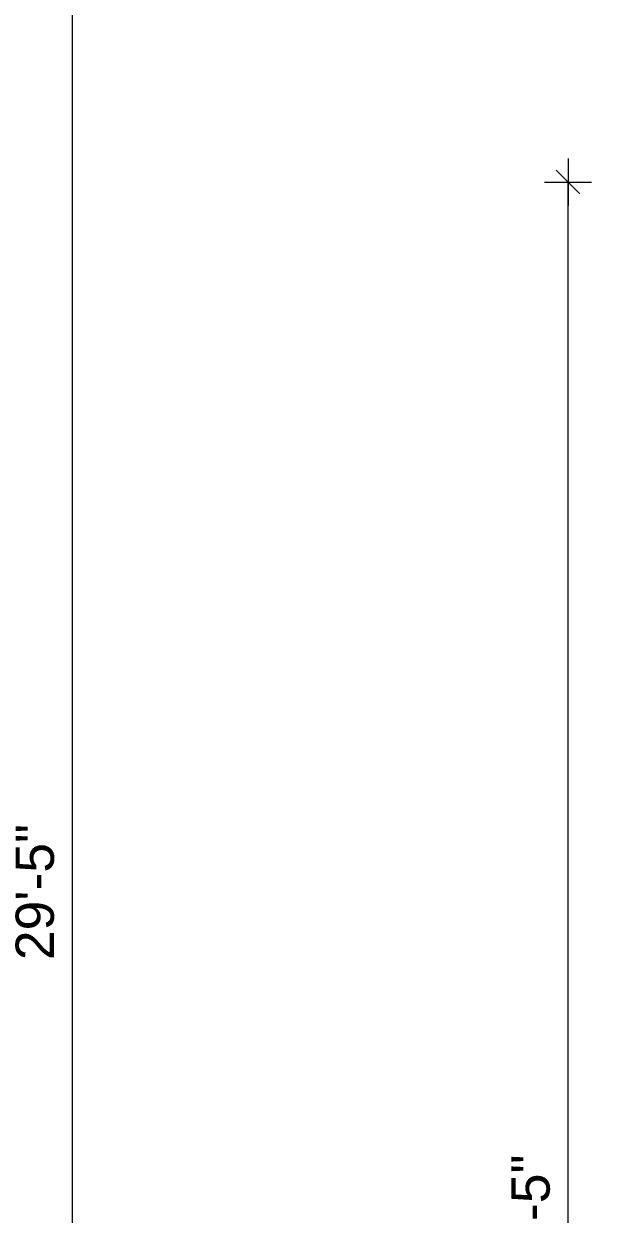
# Model space of a CAD drawing. Header units: inches. Extents: x -14619 to 1971361, y -855114 to -978.
# Drawn here: x -3560.8 to -3461.6, y -7094.6 to -6892.5 of the extents above; entities that cross this region are included whole.
import ezdxf

# ---------------------------------------------------------------- set-up
doc = ezdxf.new("R2010")
doc.units = ezdxf.units.IN
doc.header["$LTSCALE"] = 0.5
doc.header["$MEASUREMENT"] = 0
doc.header["$PDMODE"] = 66
doc.layers.add('DIM', color=180, linetype='Continuous', lineweight=5)
doc.styles.add('arial', font='arial.ttf')
doc.dimstyles.new('1 96', dxfattribs={"dimtxt": 6.5, "dimasz": 4, "dimexe": 0, "dimexo": 0, "dimgap": 3, "dimtad": 1, "dimdec": 0, "dimzin": 11, "dimdsep": 46, "dimlunit": 3, "dimtxsty": 'arial', "dimblk": 'oblique', "dimcen": 4, "dimse1": 1, "dimse2": 1, "dimclrd": 256, "dimclre": 256, "dimclrt": 256, "dimadec": 0, "dimazin": 0, "dimtfac": 1, "dimtdec": 0, "dimtix": 1, "dimtmove": 0, "dimatfit": 3, "dimldrblk": 'Arrow2', "dimfxl": 1, "dimtolj": 1, "dimtzin": 0, "dimlwd": -1, "dimlwe": 9, "dimarcsym": 0})

# ---------------------------------------------------------------- blocks, each defined once
blk = doc.blocks.new('oblique')
at = {"lineweight": 9}
for p, q in [((0, 1), (0, -1)), ((1, 0), (-1, 0)), ((-0.5, -0.5), (0.5, 0.5))]:
    blk.add_line(p, q, dxfattribs=at)
blk = doc.blocks.new('*D1634')
at = {"layer": 'Defpoints', "color": 0, "transparency": 16777216}
for p in [(-3468.43, -6919.36), (-3393.34, -6919.36), (-3393.34, -7272.78)]:
    blk.add_point(p, dxfattribs=at)
at = {"layer": 'DIM', "transparency": 16777216}
blk.add_line((-3468.43, -7272.78), (-3468.43, -6919.36), dxfattribs=at)
at = {"layer": 'DIM', "transparency": 16777216, "xscale": 4, "yscale": 4, "zscale": 4}
for p, rotation in [((-3468.43, -6919.36), 90), ((-3468.43, -7272.78), 270)]:
    blk.add_blockref('oblique', p, dxfattribs=dict(at, rotation=rotation))
at = {"layer": 'DIM', "transparency": 16777216, "insert": (-3474.75, -7096.07), "char_height": 6.5, "attachment_point": 5, "rotation": 90, "style": 'arial'}
blk.add_mtext('\\A1;29\'-5"', dxfattribs=at)
blk = doc.blocks.new('_Oblique')
at = {"color": 0, "linetype": 'ByBlock', "lineweight": -2}
blk.add_line((-0.5, -0.5), (0.5, 0.5), dxfattribs=at)
blk = doc.blocks.new('Arrow2')
for p, q in [((-4.103, 0.747), (-3.084, 0)), ((0, 0), (-4.103, 0.747)), ((-3.084, 0), (-4.103, -0.747)), ((-4.103, -0.747), (0, 0))]:
    blk.add_line(p, q)
blk.add_solid([(-4.103, 0.747), (0, 0), (-3.084, 0), (-4.103, -0.747)])
blk = doc.blocks.new('*D1745')
at = {"layer": 'Defpoints', "color": 0, "transparency": 16777216}
for p in [(-3627.71, -6863.24), (-3627.71, -7216.65), (-3552.62, -7216.65)]:
    blk.add_point(p, dxfattribs=at)
at = {"layer": 'DIM', "transparency": 16777216}
blk.add_line((-3552.62, -6863.24), (-3552.62, -7216.65), dxfattribs=at)
at = {"layer": 'DIM', "transparency": 16777216, "xscale": 4, "yscale": 4, "zscale": 4}
for p, rotation in [((-3552.62, -6863.24), 90), ((-3552.62, -7216.65), 270)]:
    blk.add_blockref('oblique', p, dxfattribs=dict(at, rotation=rotation))
at = {"layer": 'DIM', "transparency": 16777216, "insert": (-3558.93, -7039.94), "char_height": 6.5, "attachment_point": 5, "rotation": 90, "style": 'arial'}
blk.add_mtext('\\A1;29\'-5"', dxfattribs=at)

msp = doc.modelspace()

# ---------------------------------------------------------------- dimensions: what is measured, and where the dimension line sits
at = {"layer": 'DIM'}
for base, p1, p2, angle, picture, middle in [((-3552.62, -7216.65), (-3627.71, -6863.24), (-3627.71, -7216.65), 270, '*D1745', (-3558.93, -7039.94)), ((-3468.43, -6919.36), (-3393.34, -7272.78), (-3393.34, -6919.36), 90, '*D1634', (-3474.75, -7096.07))]:
    dim = msp.add_linear_dim(base=base, p1=p1, p2=p2, angle=angle, dimstyle='1 96', override={"dimtmove": 1}, dxfattribs=at)
    dim.commit()
    dim.dimension.update_dxf_attribs({"geometry": picture, "text_midpoint": middle})

doc.saveas('drawing.dxf')
